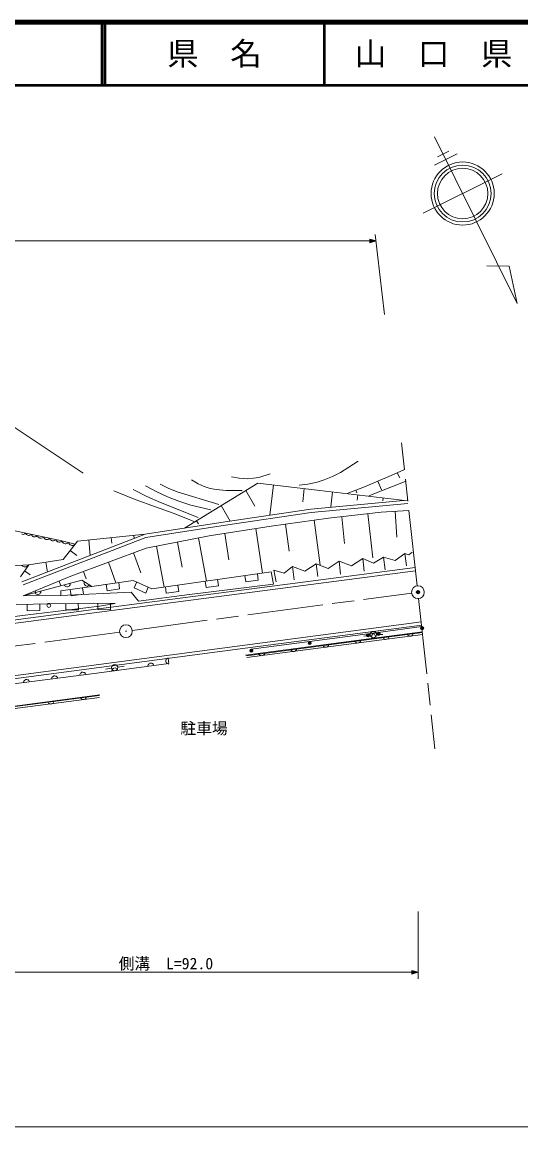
# Model space of a CAD drawing. Units: millimetres, scale not verified. Extents: x 40000 to 680000, y 20000 to 380000.
# Drawn here: x 285132 to 364214, y 205000 to 380000 of the extents above; entities that cross this region are included whole.
import ezdxf
from ezdxf.enums import TextEntityAlignment as Align

# ---------------------------------------------------------------- set-up
doc = ezdxf.new("R2010")
doc.units = ezdxf.units.MM
doc.header["$LTSCALE"] = 1000
doc.header["$PDMODE"] = 32
doc.header["$PDSIZE"] = 500
doc.linetypes.add('CHAIN', pattern=[18.5, 12, -1.5, 3.5, -1.5])
for name, color, linetype, lineweight in [('M-BGD', 7, 'Continuous', 13), ('M-BMK', 2, 'CHAIN', 13), ('M-BMK-SRVR', 3, 'Continuous', 13), ('M-STR-HTXT', 7, 'Continuous', 13), ('M-TTL', 2, 'Continuous', 140), ('M-TTL-BAND', 7, 'Continuous', 13), ('M-TTL-LINE', 7, 'Continuous', 50)]:
    doc.layers.add(name, color=color, linetype=linetype, lineweight=lineweight)
for name, color, linetype in [('M-BGD-HTXT', 7, 'Continuous'), ('M-OTRS', 6, 'Continuous'), ('M-TTL-TXT', 7, 'Continuous')]:
    doc.layers.add(name, color=color, linetype=linetype)
doc.styles.add('ＭＳ ゴシック', font='')
doc.styles.get('ＭＳ ゴシック').set_extended_font_data('MS Gothic')

msp = doc.modelspace()

# ---------------------------------------------------------------- linework, layer by layer
at = {"layer": 'M-BGD'}
for p, q in [((294823, 308531), (281807, 317208)), ((339402, 306375), (343621, 308192)), ((343621, 308193), (345643, 309072)), ((344585, 308612), (345037, 307812)), ((310857, 299835), (322526, 306980)), ((322526, 306980), (332317, 305824)), ((324974, 306691), (324426, 301885)), ((336683, 305306), (339402, 306375)), ((345859, 307213), (340105, 304944)), ((341512, 307283), (342092, 305888)), ((320582, 305789), (322040, 303321)), ((329869, 306113), (329631, 304025)), ((332316, 305825), (345819, 304223)), ((334327, 305586), (334055, 303207)), ((338043, 305840), (338203, 305416)), ((338348, 305109), (338250, 304252)), ((342368, 304632), (342314, 304156)), ((316692, 303408), (318141, 300954)), ((317334, 300835), (330917, 302846)), ((330917, 302847), (346203, 304259)), ((330981, 302342), (346260, 303762)), ((312802, 301026), (313092, 300536)), ((317406, 300331), (330981, 302341)), ((324636, 300152), (333723, 301419)), ((331451, 301102), (332408, 293989)), ((333723, 301419), (342053, 302355)), ((335805, 301653), (336267, 297398)), ((339970, 302121), (340728, 295133)), ((342053, 302356), (346393, 302619)), ((344256, 302521), (344555, 298421)), ((283748, 299491), (291429, 297839)), ((304639, 298875), (317334, 300835)), ((304766, 298380), (317406, 300331)), ((314792, 298610), (324636, 300152)), ((322175, 299767), (323239, 292723)), ((326908, 300469), (327481, 296206)), ((285094, 298890), (285212, 298864)), ((285116, 291333), (304639, 298875)), ((285212, 298864), (285333, 298859)), ((285293, 290857), (304766, 298380)), ((285333, 298859), (285463, 298894)), ((285463, 298894), (285554, 298936)), ((285554, 298936), (285625, 298984)), ((285625, 298984), (285704, 299071)), ((285704, 299071), (285738, 298970)), ((285738, 298970), (285780, 298904)), ((285780, 298904), (285839, 298835)), ((285839, 298835), (285934, 298759)), ((285934, 298759), (286036, 298718)), ((286036, 298718), (286141, 298696)), ((286141, 298696), (286251, 298691)), ((286251, 298691), (286368, 298722)), ((286368, 298722), (286449, 298761)), ((286449, 298761), (286513, 298803)), ((286513, 298803), (286585, 298881)), ((286585, 298881), (286623, 298769)), ((286623, 298769), (286669, 298697)), ((286669, 298697), (286735, 298620)), ((286735, 298620), (286840, 298535)), ((286840, 298535), (286953, 298490)), ((286953, 298490), (287070, 298465)), ((287070, 298465), (287192, 298459)), ((287192, 298459), (287322, 298494)), ((287322, 298494), (287412, 298537)), ((287412, 298537), (287483, 298584)), ((287483, 298584), (287563, 298671)), ((287563, 298671), (287601, 298559)), ((287601, 298559), (287647, 298486)), ((287647, 298486), (287713, 298410)), ((287713, 298410), (287818, 298325)), ((287818, 298325), (287931, 298279)), ((287931, 298279), (288048, 298254)), ((288048, 298254), (288170, 298249)), ((288170, 298249), (288300, 298283)), ((288300, 298283), (288390, 298326)), ((288390, 298326), (288462, 298373)), ((288462, 298373), (288541, 298460)), ((288541, 298460), (288579, 298348)), ((288579, 298348), (288625, 298276)), ((288625, 298276), (288691, 298199)), ((288691, 298199), (288796, 298114)), ((288796, 298114), (288909, 298069)), ((288909, 298069), (289027, 298044)), ((289027, 298044), (289148, 298039)), ((289148, 298039), (289278, 298073)), ((289278, 298073), (289369, 298116)), ((289369, 298116), (289440, 298163)), ((289440, 298163), (289519, 298250)), ((289519, 298250), (289557, 298138)), ((289557, 298138), (289603, 298065)), ((289603, 298065), (289669, 297989)), ((289669, 297989), (289774, 297904)), ((289774, 297904), (289887, 297859)), ((289887, 297859), (290005, 297833)), ((290005, 297833), (290126, 297828)), ((290126, 297828), (290256, 297863)), ((290256, 297863), (290347, 297906)), ((290347, 297906), (290418, 297953)), ((290418, 297953), (290497, 298040)), ((290497, 298040), (290535, 297927)), ((290535, 297927), (290582, 297855)), ((290582, 297855), (290647, 297778)), ((290647, 297778), (290752, 297693)), ((290752, 297693), (290866, 297648)), ((290866, 297648), (290983, 297623)), ((290983, 297623), (291105, 297618)), ((291105, 297618), (291234, 297652)), ((291234, 297652), (291325, 297695)), ((291325, 297695), (291396, 297742)), ((291396, 297742), (291475, 297829)), ((291429, 297839), (293560, 297326)), ((291429, 297839), (291467, 297715)), ((291467, 297715), (291516, 297634)), ((291516, 297634), (291587, 297548)), ((291587, 297548), (291700, 297452)), ((291645, 294866), (293917, 297784)), ((292409, 297488), (292499, 297582)), ((292499, 297582), (292538, 297457)), ((293917, 297784), (304639, 298875)), ((295704, 297966), (295944, 295516)), ((299278, 298330), (299364, 297448)), ((302852, 298693), (302900, 298203)), ((304785, 296683), (314792, 298610)), ((309788, 297647), (310531, 293652)), ((313124, 298289), (314392, 291467)), ((317253, 298996), (317885, 294812)), ((291700, 297452), (291824, 297399)), ((291824, 297399), (291952, 297368)), ((291952, 297368), (292085, 297359)), ((292085, 297359), (292229, 297393)), ((292229, 297393), (292330, 297438)), ((292330, 297438), (292409, 297488)), ((292538, 297457), (292587, 297376)), ((292587, 297376), (292657, 297290)), ((292657, 297290), (292770, 297194)), ((292770, 297194), (292894, 297141)), ((292781, 296325), (293802, 295501)), ((292885, 292223), (304785, 296683)), ((292894, 297141), (293022, 297110)), ((293022, 297110), (293156, 297101)), ((293156, 297101), (293299, 297136)), ((293299, 297136), (293400, 297180)), ((293400, 297180), (293479, 297230)), ((293479, 297230), (293569, 297324)), ((302802, 295940), (303942, 292787)), ((306453, 297004), (307659, 290511)), ((344266, 294696), (345809, 295848)), ((345809, 295848), (346427, 295639)), ((345809, 295848), (346056, 293879)), ((346427, 295639), (346962, 296016)), ((281151, 293764), (286182, 294040)), ((284884, 292112), (286182, 294040)), ((286089, 293933), (286143, 294038)), ((286182, 294040), (291645, 294866)), ((288913, 294453), (289142, 292888)), ((298835, 294453), (300021, 291174)), ((329963, 293009), (331733, 294172)), ((331733, 294172), (333667, 293449)), ((331733, 294172), (332021, 292161)), ((333667, 293449), (335396, 294591)), ((335396, 294591), (337372, 293847)), ((335396, 294591), (335602, 292538)), ((337372, 293847), (339141, 295010)), ((339141, 295010), (340850, 294298)), ((339141, 295010), (339347, 293041)), ((340850, 294298), (342434, 295261)), ((342434, 295261), (344266, 294696)), ((342434, 295261), (342681, 293250)), ((285090, 293878), (285145, 293983)), ((285145, 293983), (285210, 293885)), ((285210, 293885), (285273, 293827)), ((285273, 293827), (285356, 293770)), ((285356, 293770), (285479, 293716)), ((285479, 293716), (285600, 293702)), ((285533, 293076), (286408, 292465)), ((285600, 293702), (285720, 293709)), ((285720, 293709), (285839, 293736)), ((285839, 293736), (285955, 293803)), ((285955, 293803), (286032, 293868)), ((286032, 293868), (286089, 293933)), ((294868, 292966), (295294, 291790)), ((305701, 290233), (324594, 292915)), ((320455, 292327), (320593, 291319)), ((322574, 291600), (322436, 292608)), ((324594, 292915), (324965, 290945)), ((325065, 293166), (326670, 292716)), ((325065, 293166), (325394, 291364)), ((326670, 292716), (327987, 293753)), ((327987, 293753), (329963, 293009)), ((327987, 293753), (328275, 291658)), ((347463, 293594), (334480, 291908)), ((347520, 293077), (334547, 291392)), ((285327, 289144), (292885, 292223)), ((285327, 289144), (294629, 291616)), ((290996, 291453), (291281, 290726)), ((291295, 289898), (296193, 290610)), ((291820, 290869), (291889, 290761)), ((291889, 290761), (291972, 290678)), ((291972, 290678), (292094, 290606)), ((292094, 290606), (292206, 290572)), ((292206, 290572), (292332, 290564)), ((292332, 290564), (292487, 290605)), ((292487, 290605), (292593, 290675)), ((292593, 290675), (292675, 290760)), ((292675, 290760), (292746, 290884)), ((292746, 290884), (292779, 290998)), ((292779, 290998), (292787, 291126)), ((294629, 291616), (296193, 290610)), ((294958, 291260), (294956, 291141)), ((294956, 291141), (294987, 291001)), ((294989, 291385), (294958, 291260)), ((294987, 291001), (295039, 290895)), ((295039, 290895), (295120, 290795)), ((295120, 290795), (295255, 290708)), ((295255, 290708), (295378, 290677)), ((295378, 290677), (295494, 290675)), ((295494, 290675), (295632, 290706)), ((295632, 290706), (295736, 290760)), ((295736, 290760), (295834, 290841)), ((296193, 290610), (302738, 291574)), ((298476, 290946), (298619, 289939)), ((334480, 291908), (299277, 287325)), ((334547, 291392), (299344, 286810)), ((300598, 290230), (300455, 291238)), ((302738, 291574), (305701, 290233)), ((303306, 291317), (302900, 290387)), ((307860, 290539), (307998, 289531)), ((309979, 289813), (309840, 290821)), ((324965, 290945), (311670, 289353)), ((314158, 291433), (314296, 290425)), ((314296, 290425), (316276, 290706)), ((316276, 290706), (316138, 291715)), ((320593, 291319), (322574, 291600)), ((285327, 289144), (291295, 289185)), ((287169, 289633), (287238, 289525)), ((287217, 289913), (287274, 289768)), ((287238, 289525), (287321, 289442)), ((287321, 289442), (287443, 289369)), ((287443, 289369), (287555, 289336)), ((287555, 289336), (287681, 289327)), ((287681, 289327), (287836, 289369)), ((287836, 289369), (287942, 289439)), ((287942, 289439), (288024, 289524)), ((288024, 289524), (288095, 289648)), ((288095, 289648), (288128, 289762)), ((288128, 289762), (288136, 289890)), ((291295, 289185), (291295, 289898)), ((302409, 289688), (291295, 289185)), ((292755, 290110), (292896, 289102)), ((292896, 289102), (294875, 289390)), ((294875, 289390), (294734, 290398)), ((298619, 289939), (300598, 290230)), ((303602, 288264), (302409, 289688)), ((302900, 290387), (304727, 289560)), ((311670, 289353), (303602, 288264)), ((304727, 289560), (305133, 290490)), ((307998, 289531), (309979, 289813)), ((299277, 287325), (280862, 284907)), ((284192, 287746), (289676, 287870)), ((297417, 287499), (285186, 286017)), ((285934, 287786), (285957, 286768)), ((287956, 286813), (287934, 287831)), ((289676, 287870), (296422, 287969)), ((292049, 287905), (292064, 286887)), ((294063, 286916), (294049, 287934)), ((296422, 287969), (299868, 287895)), ((297146, 287953), (297125, 286936)), ((299868, 287895), (297417, 287499)), ((299124, 286893), (299145, 287910)), ((285186, 286017), (258343, 282583)), ((299344, 286810), (280930, 284392)), ((285957, 286768), (287956, 286813)), ((292064, 286887), (294063, 286916)), ((297125, 286936), (299124, 286893)), ((320428, 281321), (348430, 284989)), ((320493, 280825), (348487, 284492)), ((348514, 284253), (341604, 283338)), ((320576, 279727), (340878, 282394)), ((320733, 279629), (340923, 282305)), ((320773, 279332), (340962, 282008)), ((339950, 283116), (321456, 280676)), ((337844, 281996), (337900, 281882)), ((337900, 281882), (337972, 281791)), ((337972, 281791), (338084, 281705)), ((338588, 281710), (338679, 281783)), ((338679, 281783), (338765, 281895)), ((338765, 281895), (338812, 282002)), ((338812, 282002), (338836, 282126)), ((340313, 282903), (339329, 282724)), ((340446, 283181), (339950, 283116)), ((340446, 283181), (340605, 283202)), ((340569, 282777), (340592, 282901)), ((340579, 282698), (340569, 282777)), ((340592, 282901), (340639, 283008)), ((340605, 283202), (340706, 283195)), ((340639, 283008), (340725, 283121)), ((340706, 283195), (340833, 283151)), ((340725, 283121), (340816, 283193)), ((340816, 283193), (340950, 283251)), ((340833, 283151), (340920, 283102)), ((340878, 282394), (348609, 283416)), ((340920, 283102), (340990, 283031)), ((340923, 282305), (348620, 283318)), ((340950, 283251), (341108, 283272)), ((340962, 282008), (348654, 283020)), ((340990, 283031), (341066, 282920)), ((341066, 282920), (341098, 282823)), ((341098, 282823), (341106, 282764)), ((341604, 283338), (341108, 283272)), ((341305, 282998), (342305, 283009)), ((342315, 282584), (342370, 282470)), ((342370, 282470), (342443, 282379)), ((342443, 282379), (342555, 282293)), ((342555, 282293), (342662, 282247)), ((342662, 282247), (342786, 282223)), ((342786, 282223), (342945, 282244)), ((342945, 282244), (343059, 282299)), ((343059, 282299), (343150, 282372)), ((343150, 282372), (343236, 282484)), ((343236, 282484), (343282, 282591)), ((343282, 282591), (343306, 282715)), ((346181, 283095), (346236, 282981)), ((346236, 282981), (346309, 282890)), ((346309, 282890), (346421, 282804)), ((346421, 282804), (346528, 282758)), ((346528, 282758), (346652, 282734)), ((346652, 282734), (346811, 282755)), ((346811, 282755), (346924, 282810)), ((346924, 282810), (347016, 282883)), ((347016, 282883), (347102, 282995)), ((347102, 282995), (347148, 283102)), ((347148, 283102), (347172, 283226)), ((320427, 281321), (257910, 273033)), ((320493, 280825), (257976, 272537)), ((323539, 279895), (323585, 280001)), ((323585, 280001), (323609, 280126)), ((327693, 280662), (327749, 280548)), ((327749, 280548), (327821, 280457)), ((327821, 280457), (327933, 280371)), ((327933, 280371), (328040, 280325)), ((328040, 280325), (328164, 280300)), ((328164, 280300), (328323, 280321)), ((328323, 280321), (328437, 280377)), ((328437, 280377), (328528, 280449)), ((328528, 280449), (328614, 280561)), ((328614, 280561), (328661, 280668)), ((328661, 280668), (328685, 280792)), ((332769, 281329), (332824, 281215)), ((332824, 281215), (332897, 281124)), ((332897, 281124), (333009, 281038)), ((333009, 281038), (333116, 280991)), ((333116, 280991), (333240, 280967)), ((333240, 280967), (333399, 280988)), ((333399, 280988), (333512, 281043)), ((333512, 281043), (333604, 281116)), ((333604, 281116), (333690, 281228)), ((333690, 281228), (333736, 281335)), ((333736, 281335), (333760, 281459)), ((338084, 281705), (338191, 281658)), ((338191, 281658), (338315, 281634)), ((338315, 281634), (338474, 281655)), ((338474, 281655), (338588, 281710)), ((308391, 278410), (296989, 276888)), ((305201, 278307), (305115, 278194)), ((305292, 278379), (305201, 278307)), ((305406, 278435), (305292, 278379)), ((305564, 278456), (305406, 278435)), ((305689, 278432), (305564, 278456)), ((305796, 278386), (305689, 278432)), ((305908, 278300), (305796, 278386)), ((305981, 278209), (305908, 278300)), ((307939, 278956), (307915, 278832)), ((307915, 278832), (307935, 278673)), ((307935, 278673), (307989, 278559)), ((307986, 279063), (307939, 278956)), ((308073, 279174), (307986, 279063)), ((307989, 278559), (308062, 278467)), ((308062, 278467), (308173, 278381)), ((308165, 279246), (308073, 279174)), ((308279, 279301), (308165, 279246)), ((308173, 278381), (308280, 278334)), ((308280, 278334), (308404, 278309)), ((308292, 279200), (308391, 278410)), ((322618, 279995), (322673, 279882)), ((322673, 279882), (322746, 279790)), ((322746, 279790), (322858, 279704)), ((322858, 279704), (322965, 279658)), ((322965, 279658), (323089, 279634)), ((323089, 279634), (323248, 279655)), ((323248, 279655), (323361, 279710)), ((323361, 279710), (323453, 279782)), ((323453, 279782), (323539, 279895)), ((296989, 276888), (279146, 274566)), ((294287, 276657), (294263, 276533)), ((294333, 276764), (294287, 276657)), ((294420, 276876), (294333, 276764)), ((294511, 276948), (294420, 276876)), ((294625, 277004), (294511, 276948)), ((294783, 277024), (294625, 277004)), ((294908, 277000), (294783, 277024)), ((295015, 276953), (294908, 277000)), ((295127, 276867), (295015, 276953)), ((295199, 276776), (295127, 276867)), ((295254, 276662), (295199, 276776)), ((299324, 277668), (298336, 277518)), ((299368, 277326), (299344, 277202)), ((299414, 277433), (299368, 277326)), ((299500, 277546), (299414, 277433)), ((299591, 277618), (299500, 277546)), ((299704, 277674), (299591, 277618)), ((299863, 277695), (299704, 277674)), ((299987, 277671), (299863, 277695)), ((300094, 277625), (299987, 277671)), ((300207, 277539), (300094, 277625)), ((300279, 277448), (300207, 277539)), ((300335, 277334), (300279, 277448)), ((300313, 277820), (301301, 277972)), ((305069, 278087), (305045, 277963)), ((305115, 278194), (305069, 278087)), ((306036, 278095), (305981, 278209)), ((285365, 275496), (285341, 275372)), ((285412, 275603), (285365, 275496)), ((285498, 275715), (285412, 275603)), ((285590, 275788), (285498, 275715)), ((285703, 275843), (285590, 275788)), ((285862, 275864), (285703, 275843)), ((285986, 275839), (285862, 275864)), ((286093, 275793), (285986, 275839)), ((286205, 275706), (286093, 275793)), ((286278, 275615), (286205, 275706)), ((286333, 275501), (286278, 275615)), ((289826, 276077), (289802, 275953)), ((289873, 276184), (289826, 276077)), ((289959, 276296), (289873, 276184)), ((290050, 276368), (289959, 276296)), ((290164, 276423), (290050, 276368)), ((290323, 276444), (290164, 276423)), ((290447, 276420), (290323, 276444)), ((290554, 276373), (290447, 276420)), ((290666, 276287), (290554, 276373)), ((290738, 276195), (290666, 276287)), ((290793, 276082), (290738, 276195)), ((281955, 271370), (297448, 273455)), ((297349, 273313), (282049, 271306)), ((297388, 273016), (282386, 271048)), ((294370, 273041), (294426, 272927)), ((295292, 272943), (295338, 273050)), ((295338, 273050), (295361, 273174)), ((289206, 272346), (289262, 272232)), ((289262, 272232), (289335, 272141)), ((289335, 272141), (289447, 272055)), ((289447, 272055), (289554, 272009)), ((289554, 272009), (289678, 271985)), ((289678, 271985), (289837, 272007)), ((289837, 272007), (289950, 272062)), ((289950, 272062), (290042, 272135)), ((290042, 272135), (290127, 272248)), ((290127, 272248), (290173, 272355)), ((290173, 272355), (290197, 272479)), ((294426, 272927), (294499, 272836)), ((294499, 272836), (294611, 272750)), ((294611, 272750), (294718, 272704)), ((294718, 272704), (294843, 272681)), ((294843, 272681), (295001, 272702)), ((295001, 272702), (295115, 272758)), ((295115, 272758), (295206, 272830)), ((295206, 272830), (295292, 272943))]:
    msp.add_line(p, q, dxfattribs=at)
for points in [[(329048, 306632), (330436, 306817), (331900, 307136), (333045, 307505), (334339, 308043), (335591, 308682), (336955, 309500), (338399, 310455)], [(318355, 307958), (319541, 307769), (320825, 307674), (321826, 307734), (322655, 307887), (324449, 308466)], [(304711, 306554), (306481, 305605), (308185, 304813), (309994, 304116), (311901, 303502), (315059, 302730)], [(307011, 306827), (308267, 306196), (309706, 305607), (316324, 303588)], [(311993, 307490), (313027, 306870), (313993, 306424), (314951, 306123), (315881, 305945), (317477, 305821), (319019, 305805), (320003, 305812)], [(299690, 305734), (303039, 304390), (306260, 303208), (309093, 302205), (311885, 301106), (312491, 300857)], [(302756, 305968), (304903, 304875), (307079, 303890), (313028, 301520)]]:
    msp.add_lwpolyline(points, dxfattribs=at)
for centre, radius in [((348547, 284005), 250), ((348547, 284005), 150), ((348547, 284005), 50), ((330736, 281648), 250), ((330736, 281648), 150), ((339983, 282868), 250), ((339983, 282868), 150), ((339983, 282868), 50), ((340805, 282992), 500), ((341637, 283090), 250), ((341637, 283090), 150), ((341637, 283090), 50), ((321488, 280429), 250), ((321488, 280429), 150), ((321488, 280429), 50), ((330736, 281648), 50), ((299818, 277743), 500)]:
    msp.add_circle(centre, radius, dxfattribs=at)
msp.add_ellipse((289369, 287601), major_axis=(0, -305), ratio=0.982264, dxfattribs=at)
at = {"layer": 'M-BMK'}
for p, q in [((347782, 290710), (345281, 313368)), ((302589, 283654), (346902, 289567)), ((348002, 288687), (350571, 264866)), ((300607, 283388), (259143, 277833))]:
    msp.add_line(p, q, dxfattribs=at)
at = {"layer": 'M-BMK-SRVR'}
for p, q in [((363621, 335413), (350531, 361804)), ((354100, 359110), (350517, 357332)), ((352760, 359561), (350968, 358673)), ((361245, 355956), (348703, 349735))]:
    msp.add_line(p, q, dxfattribs=at)
msp.add_lwpolyline([(363621, 335413), (362346, 341360), (358788, 341387)], dxfattribs=at)
for radius in [5000, 4500, 4000]:
    msp.add_circle((354974, 352846), radius, dxfattribs=at)
for centre, major_axis in [((347893, 289699), (0, -1018)), ((347893, 289699), (0, -40.7)), ((301598, 283521), (0, -1018)), ((301598, 283521), (0, -40.7))]:
    msp.add_ellipse(centre, major_axis=major_axis, ratio=0.982264, dxfattribs=at)
at = {"layer": 'M-OTRS'}
msp.add_point((347893, 289699), dxfattribs=at)
at = {"layer": 'M-STR-HTXT'}
for p, q in [((193552, 345341), (341240, 345341)), ((340240, 345056), (340240, 345626)), ((340240, 345626), (341240, 345341)), ((341240, 345341), (340240, 345056)), ((340280, 345138), (340280, 345545)), ((340280, 345545), (340960, 345341)), ((340960, 345341), (340280, 345138)), ((340320, 345219), (340320, 345463)), ((340320, 345463), (340800, 345341)), ((340800, 345341), (340320, 345219)), ((340360, 345300), (340360, 345382)), ((340360, 345382), (340560, 345341)), ((340560, 345341), (340360, 345300)), ((341124, 346330), (342610, 333697)), ((347942, 228470), (347942, 239113)), ((257385, 229487), (347942, 229487)), ((346943, 229202), (346943, 229772)), ((346943, 229772), (347942, 229487)), ((347942, 229487), (346943, 229202)), ((346982, 229284), (346982, 229691)), ((346982, 229691), (347662, 229487)), ((347662, 229487), (346982, 229284)), ((347022, 229365), (347022, 229609)), ((347022, 229609), (347502, 229487)), ((347502, 229487), (347022, 229365)), ((347062, 229447), (347062, 229528)), ((347062, 229528), (347262, 229487)), ((347262, 229487), (347062, 229447))]:
    msp.add_line(p, q, dxfattribs=at)
at = {"layer": 'M-TTL'}
msp.add_line((680000, 380000), (40000, 380000), dxfattribs=at)
at = {"layer": 'M-TTL-BAND'}
msp.add_line((40000, 205000), (579000, 205000), dxfattribs=at)
at = {"layer": 'M-TTL-LINE'}
for p, q in [((297750, 380000), (297750, 370000)), ((298250, 380000), (298250, 370000)), ((333000, 380000), (333000, 370000)), ((40000, 370000), (680000, 370000))]:
    msp.add_line(p, q, dxfattribs=at)

# ---------------------------------------------------------------- texts
at = {"layer": 'M-BGD-HTXT', "style": 'ＭＳ ゴシック'}
msp.add_text('駐車場', height=1833, dxfattribs=at).set_placement((310234, 266659), align=Align.BOTTOM_LEFT)
at = {"layer": 'M-STR-HTXT', "style": 'ＭＳ ゴシック'}
msp.add_text('側溝\u3000L=92.0', height=1833, dxfattribs=at).set_placement((300443, 229411), align=Align.BOTTOM_LEFT)
at = {"layer": 'M-TTL-TXT', "style": 'ＭＳ ゴシック'}
for s, p in [('県\u3000名', (315625, 375000)), ('山\u3000口\u3000県', (350375, 375000))]:
    msp.add_text(s, height=3666, dxfattribs=at).set_placement(p, align=Align.MIDDLE_CENTER)

doc.saveas('drawing.dxf')
